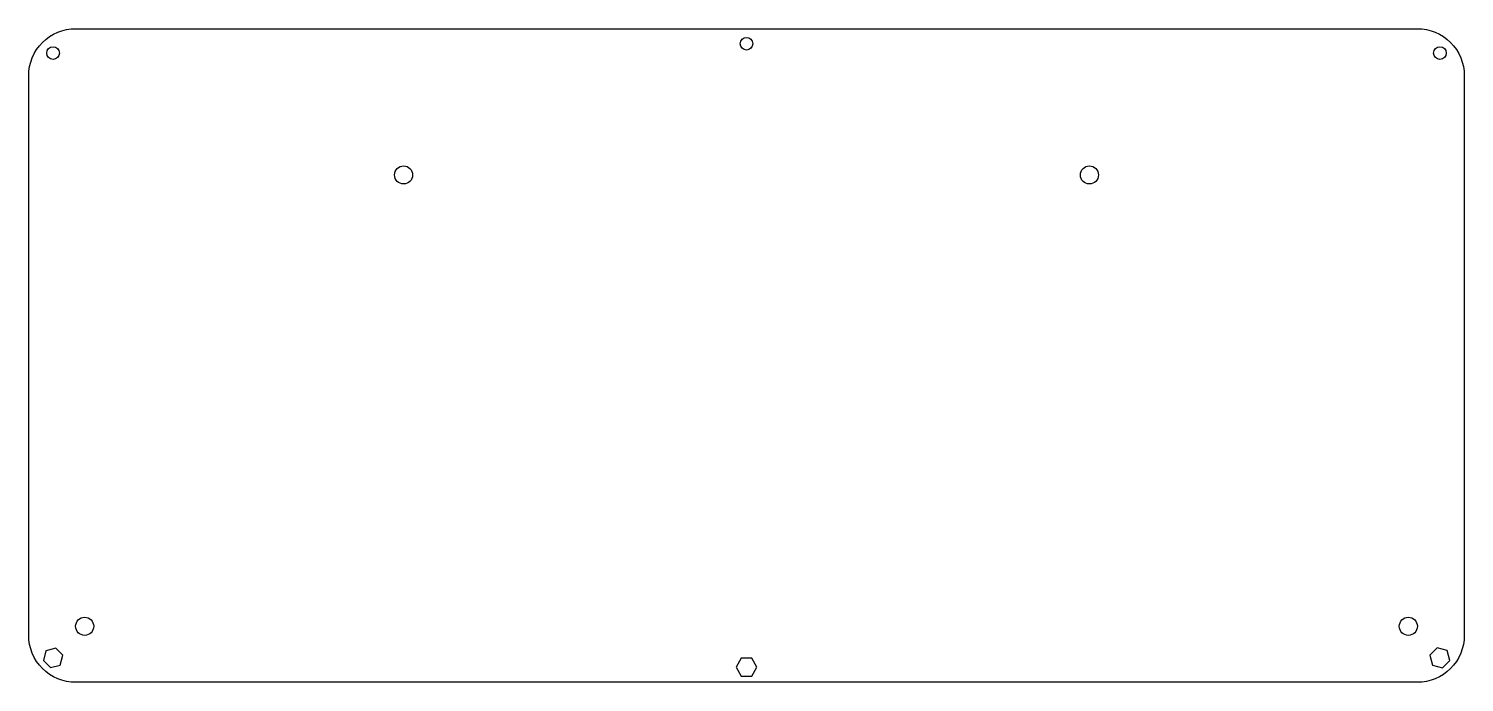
# Model space of a CAD drawing. Header units: millimetres. Extents: x -233 to 5, y -5 to 103.
import ezdxf

# ---------------------------------------------------------------- set-up
doc = ezdxf.new("R2010")
doc.units = ezdxf.units.MM
doc.layers.get('0').update_dxf_attribs({"linetype": 'CONTINUOUS'})

msp = doc.modelspace()

# ---------------------------------------------------------------- linework, layer by layer
msp.add_lwpolyline([(-225.5, -5.3, -0.414214), (-233.3, 2.5), (-233.3, 95.5, -0.414214), (-225.5, 103.3), (-2.5, 103.3, -0.414214), (5.3, 95.5), (5.3, 2.5, -0.414214), (-2.5, -5.3)], format="xyb", close=True)
for points in [[(-227.63, -0.81), (-228.81, 0.37), (-230.43, -0.06), (-230.86, -1.68), (-229.68, -2.86), (-228.06, -2.43)], [(0.8, 0.43), (-0.43, -0.8), (0.02, -2.47), (1.7, -2.92), (2.92, -1.7), (2.47, -0.02)], [(-113.13, -1.3), (-114.87, -1.3), (-115.73, -2.8), (-114.87, -4.3), (-113.13, -4.3), (-112.27, -2.8)]]:
    msp.add_lwpolyline(points, close=True)
for centre, radius in [((-229.25, 99.25), 1.05), ((-114, 100.8), 1.05), ((1.25, 99.25), 1.05), ((-171, 79), 1.5), ((-57, 79), 1.5), ((-224, 4), 1.5), ((-4, 4), 1.5)]:
    msp.add_circle(centre, radius)

doc.saveas('drawing.dxf')
